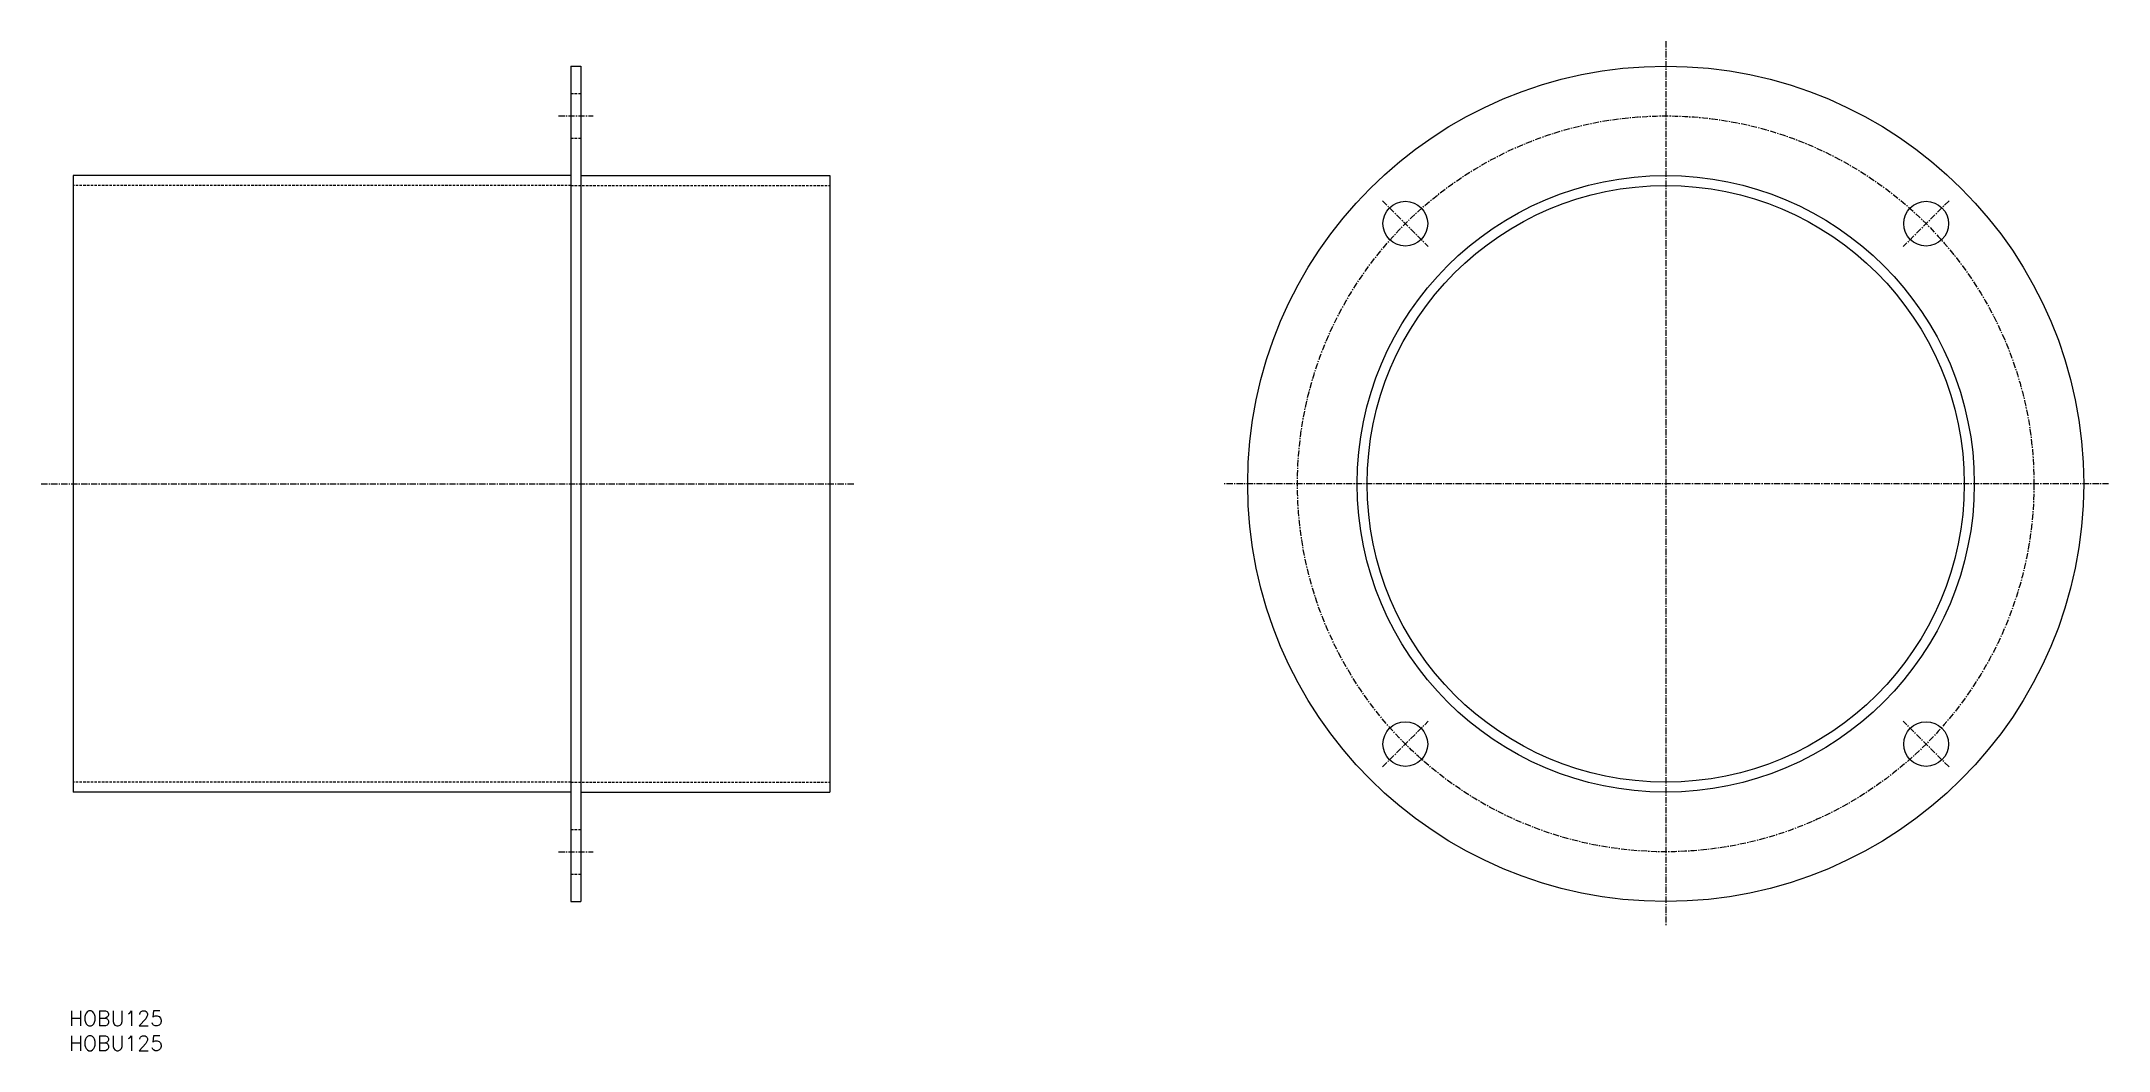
# Model space of a CAD drawing. Extents: x 45 to 460, y 0 to 203.
import ezdxf

# ---------------------------------------------------------------- set-up
doc = ezdxf.new("R2010")
doc.units = 0
doc.linetypes.add('CENTER', pattern=[2, 1.25, -0.25, 0.25, -0.25])
doc.linetypes.add('DASHED', pattern=[0.75, 0.5, -0.25])
doc.layers.get('0').update_dxf_attribs({"linetype": 'CONTINUOUS'})
doc.layers.add('CENTER', color=1, linetype='CENTER')
doc.styles.get("Standard").update_dxf_attribs({"font": 'txt.shx'})

msp = doc.modelspace()

# ---------------------------------------------------------------- linework, layer by layer
at = {"color": 7, "linetype": 'CONTINUOUS'}
for p, q in [((151.46, 198), (151.46, 30)), ((151.46, 198), (153.46, 198)), ((153.46, 198), (153.46, 30)), ((51.46, 176), (51.46, 52)), ((151.46, 176), (51.46, 176)), ((153.46, 176), (203.46, 176)), ((203.46, 176), (203.46, 52)), ((151.46, 52), (51.46, 52)), ((153.46, 52), (203.46, 52)), ((151.46, 30), (153.46, 30))]:
    msp.add_line(p, q, dxfattribs=at)
at = {"color": 3, "linetype": 'DASHED'}
for p, q in [((151.46, 192.5), (153.46, 192.5)), ((151.46, 183.5), (153.46, 183.5)), ((151.46, 174), (51.46, 174)), ((151.46, 174), (203.46, 174)), ((151.46, 54), (51.46, 54)), ((151.46, 54), (203.46, 54)), ((151.46, 44.5), (153.46, 44.5)), ((151.46, 35.5), (153.46, 35.5))]:
    msp.add_line(p, q, dxfattribs=at)
at = {"color": 7, "linetype": 'CONTINUOUS'}
for centre, radius in [((371.46, 114), 84), ((371.46, 114), 62), ((371.46, 114), 60), ((319.14, 166.33), 4.5), ((423.79, 166.33), 4.5), ((319.14, 61.67), 4.5), ((423.79, 61.67), 4.5)]:
    msp.add_circle(centre, radius, dxfattribs=at)
at = {"layer": 'CENTER', "color": 1, "linetype": 'CENTER'}
for p, q in [((371.46, 203), (371.46, 25)), ((148.96, 188), (155.96, 188)), ((314.54, 170.92), (323.73, 161.73)), ((428.39, 170.92), (419.19, 161.73)), ((45.04, 114), (208.46, 114)), ((460.46, 114), (282.46, 114)), ((314.54, 57.08), (323.73, 66.27)), ((428.39, 57.08), (419.19, 66.27)), ((148.96, 40), (155.96, 40))]:
    msp.add_line(p, q, dxfattribs=at)
msp.add_circle((371.46, 114), 74, dxfattribs=at)

# ---------------------------------------------------------------- texts
at = {"color": 7, "linetype": 'CONTINUOUS'}
for p in [(50.58, 5), (50.58, 0)]:
    msp.add_text('HOBU125', height=3, dxfattribs=at).set_placement(p)

doc.saveas('drawing.dxf')
